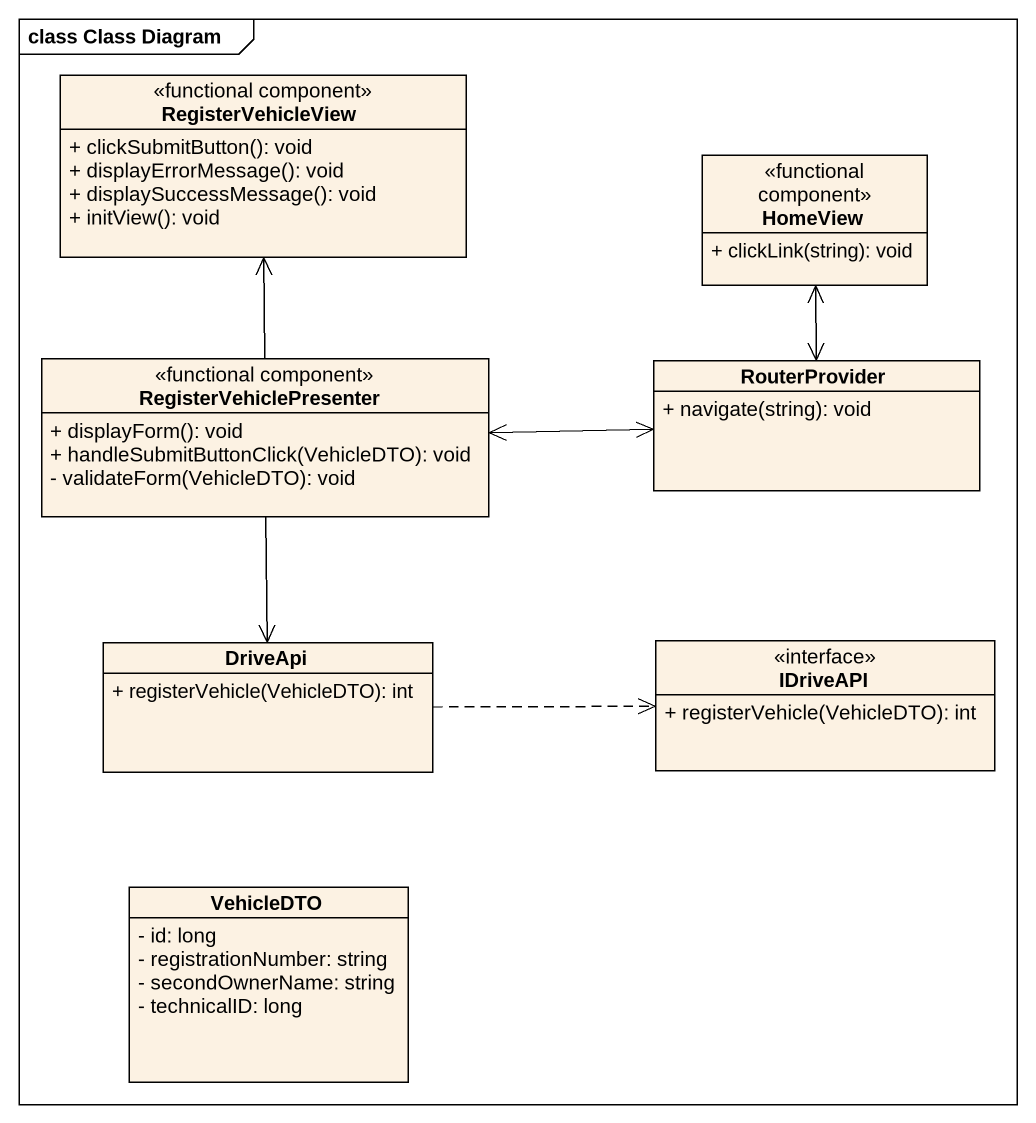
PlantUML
@startuml
mainframe class Class Diagram
hide circle
hide empty members
skinparam classAttributeIconSize 0
class RegisterVehicleView <<functional component>> {
  + clickSubmitButton(): void
  + displayErrorMessage(): void
  + displaySuccessMessage(): void
  + initView(): void
}
class HomeView <<functional component>> {
  + clickLink(string): void
}
class RegisterVehiclePresenter <<functional component>> {
  + displayForm(): void
  + handleSubmitButtonClick(VehicleDTO): void
  - validateForm(VehicleDTO): void
}
class RouterProvider {
  + navigate(string): void
}
class DriveApi {
  + registerVehicle(VehicleDTO): int
}
class IDriveAPI <<interface>> {
  + registerVehicle(VehicleDTO): int
}
class VehicleDTO {
  - id: long
  - registrationNumber: string
  - secondOwnerName: string
  - technicalID: long
}
HomeView <--> RouterProvider
RegisterVehiclePresenter -up-> RegisterVehicleView
RegisterVehiclePresenter <-right-> RouterProvider
RegisterVehiclePresenter --> DriveApi
DriveApi .right.> IDriveAPI
@enduml
